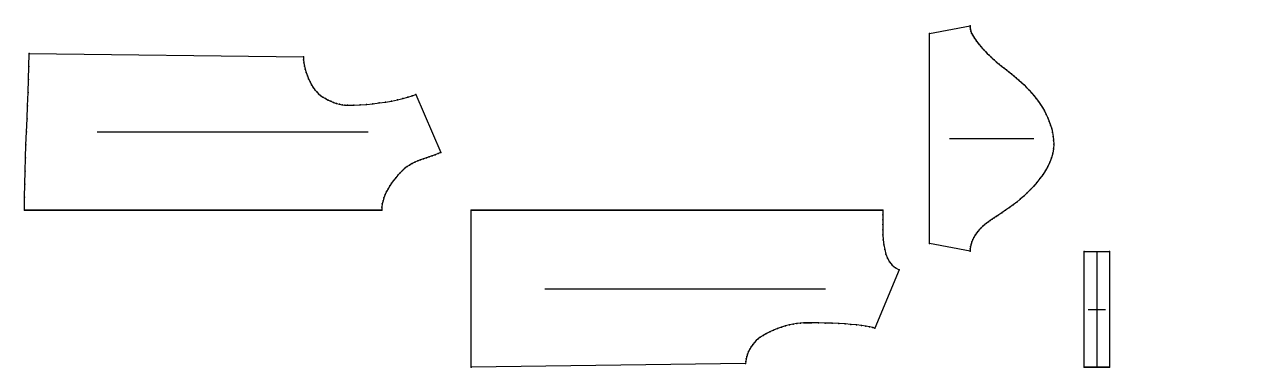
# Model space of a CAD drawing. Extents: x 0 to 2015, y -1 to 567.
import ezdxf

# ---------------------------------------------------------------- set-up
doc = ezdxf.new("R2010")
doc.units = 0

# ---------------------------------------------------------------- blocks, each defined once
blk = doc.blocks.new('torso front_48')
at = {"layer": '1'}
blk.add_lwpolyline([(-474.899, 0), (-474.7709, 21.6172), (-474.4138, 43.2308), (-473.8688, 64.8414), (-473.1773, 86.4498), (-472.3801, 108.0566), (-471.5185, 129.6626), (-470.6336, 151.2684), (-469.7666, 172.8748), (-468.9585, 194.4824), (-468.2504, 216.092), (-467.6836, 237.7042), (-467.299, 259.3198), (-14.339, 253.46), (-14.1399, 248.6222), (-13.56, 243.5563), (-12.6251, 238.3313), (-11.3614, 233.0161), (-9.7948, 227.6799), (-7.9512, 222.3915), (-5.8567, 217.2201), (-3.5372, 212.2347), (-1.0188, 207.5042), (1.6727, 203.0977), (4.5111, 199.0843), (7.4705, 195.5329), (10.4569, 192.5734), (13.8758, 189.735), (17.6664, 187.0436), (21.7678, 184.5252), (26.1194, 182.2057), (30.6603, 180.1112), (35.3297, 178.2676), (40.067, 176.701), (44.8113, 175.4372), (49.5018, 174.5024), (54.0778, 173.9224), (58.4785, 173.7233), (68.5494, 173.8851), (78.9445, 174.3565), (89.5295, 175.1162), (100.1701, 176.1432), (110.732, 177.4164), (121.081, 178.9146), (131.0827, 180.6168), (140.6029, 182.5017), (149.5072, 184.5484), (157.6615, 186.7357), (164.9314, 189.0424), (171.1826, 191.4474), (212.3472, 95.615), (207.6871, 93.707), (202.9369, 91.9151), (198.1239, 90.2016), (193.2752, 88.5291), (188.4182, 86.86), (183.5799, 85.1568), (178.7876, 83.3818), (174.0685, 81.4976), (169.4499, 79.4666), (164.9588, 77.2513), (160.6226, 74.8141), (156.4684, 72.1175), (152.5235, 69.1239), (148.815, 65.7958), (145.058, 61.9943), (141.3713, 58.0052), (137.7883, 53.841), (134.3421, 49.5139), (131.0661, 45.0363), (127.9936, 40.4205), (125.1578, 35.6788), (122.5922, 30.8237), (120.3299, 25.8674), (118.4043, 20.8222), (116.8486, 15.7006), (115.6962, 10.5147), (114.9803, 5.2771), (114.7343, 0), (-474.899, 0)], close=True, dxfattribs=at)
for p in [(-14.1399, 248.6222), (-13.56, 243.5563), (-12.6251, 238.3313), (-3.5372, 212.2347), (-1.0188, 207.5042), (1.6727, 203.0977), (4.5111, 199.0843), (7.4705, 195.5329), (10.4569, 192.5734), (13.8758, 189.735), (17.6664, 187.0436), (21.7678, 184.5252), (26.1194, 182.2057), (164.9314, 189.0424), (30.6603, 180.1112), (35.3297, 178.2676), (40.067, 176.701), (44.8113, 175.4372), (49.5018, 174.5024), (54.0778, 173.9224), (58.4785, 173.7233), (148.815, 65.7958), (152.5235, 69.1239), (156.4684, 72.1175), (160.6226, 74.8141), (164.9588, 77.2513), (118.4043, 20.8222), (120.3299, 25.8674), (122.5922, 30.8237), (125.1578, 35.6788), (114.9803, 5.2771), (115.6962, 10.5147), (116.8486, 15.7006)]:
    blk.add_point(p, dxfattribs=at)
at = {"layer": '2'}
for p in [(-467.299, 259.3198), (-14.339, 253.46), (171.1826, 191.4474), (212.3472, 95.615), (-474.899, 0), (-474.899, 0), (114.7343, 0)]:
    blk.add_point(p, dxfattribs=at)
at = {"layer": '3'}
for p in [(-467.6836, 237.7042), (-11.3614, 233.0161), (-9.7948, 227.6799), (-7.9512, 222.3915), (-468.2504, 216.092), (-5.8567, 217.2201), (-468.9585, 194.4824), (140.6029, 182.5017), (149.5072, 184.5484), (157.6615, 186.7357), (-469.7666, 172.8748), (68.5494, 173.8851), (78.9445, 174.3565), (89.5295, 175.1162), (100.1701, 176.1432), (110.732, 177.4164), (121.081, 178.9146), (131.0827, 180.6168), (-470.6336, 151.2684), (-471.5185, 129.6626), (-472.3801, 108.0566), (-473.1773, 86.4498), (174.0685, 81.4976), (178.7876, 83.3818), (183.5799, 85.1568), (188.4182, 86.86), (193.2752, 88.5291), (198.1239, 90.2016), (202.9369, 91.9151), (207.6871, 93.707), (-473.8688, 64.8414), (145.058, 61.9943), (169.4499, 79.4666), (-474.4138, 43.2308), (127.9936, 40.4205), (131.0661, 45.0363), (134.3421, 49.5139), (137.7883, 53.841), (141.3713, 58.0052), (-474.7709, 21.6172)]:
    blk.add_point(p, dxfattribs=at)
at = {"layer": '5'}
blk.add_line((-354.9954, 129.6599), (92.4436, 129.6599), dxfattribs=at)
at = {"layer": '6'}
blk.add_line((-474.899, 0), (114.7343, 0), dxfattribs=at)
at = {"layer": '7'}
blk.add_line((-354.9954, 129.6599), (92.4436, 129.6599), dxfattribs=at)
blk = doc.blocks.new('torso back_48')
at = {"layer": '1'}
blk.add_lwpolyline([(212.046, 259.3198), (211.9918, 251.7765), (211.8882, 243.8238), (211.8236, 235.5834), (211.8865, 227.177), (212.1652, 218.7264), (212.7484, 210.3531), (213.7243, 202.1791), (215.1815, 194.326), (217.2084, 186.9156), (219.8933, 180.0695), (223.3249, 173.9096), (227.5914, 168.5574), (232.7814, 164.1349), (238.9833, 160.7636), (198.8945, 64.4762), (195.2718, 65.6663), (190.3039, 66.8077), (184.1155, 67.89), (176.8316, 68.9027), (168.577, 69.8354), (159.4766, 70.6777), (149.6552, 71.419), (139.2377, 72.049), (128.3489, 72.5572), (117.1137, 72.9332), (105.6569, 73.1664), (94.1035, 73.2464), (93.0743, 73.2464), (92.0451, 73.2464), (91.016, 73.2464), (89.9868, 73.2464), (88.9576, 73.2464), (87.9285, 73.2464), (86.8993, 73.2464), (85.8701, 73.2464), (84.841, 73.2464), (83.8118, 73.2464), (82.7826, 73.2464), (81.7535, 73.2464), (76.2471, 73.0289), (70.3598, 72.3954), (64.1779, 71.3742), (57.7874, 69.9937), (51.2743, 68.2822), (44.7249, 66.2683), (38.2251, 63.9803), (31.8612, 61.4465), (25.7192, 58.6953), (19.8852, 55.7552), (14.4454, 52.6545), (9.4857, 49.4216), (6.2529, 46.9094), (3.1522, 44.0209), (0.2121, 40.808), (-2.5391, 37.3226), (-5.0729, 33.6167), (-7.3609, 29.7422), (-9.3748, 25.7509), (-11.0863, 21.6947), (-12.4668, 17.6256), (-13.488, 13.5955), (-14.1215, 9.6563), (-14.339, 5.8598), (-467.299, 0), (-467.299, 259.3198), (212.046, 259.3198)], close=True, dxfattribs=at)
for p in [(213.7243, 202.1791), (215.1815, 194.326), (217.2084, 186.9156), (219.8933, 180.0695), (223.3249, 173.9096), (227.5914, 168.5574), (232.7814, 164.1349), (70.3598, 72.3954), (76.2471, 73.0289), (190.3039, 66.8077), (195.2718, 65.6663), (0.2121, 40.808), (3.1522, 44.0209), (6.2529, 46.9094), (9.4857, 49.4216), (14.4454, 52.6545), (-11.0863, 21.6947), (-9.3748, 25.7509), (-7.3609, 29.7422), (-5.0729, 33.6167), (-2.5391, 37.3226), (-14.1215, 9.6563), (-13.488, 13.5955), (-12.4668, 17.6256)]:
    blk.add_point(p, dxfattribs=at)
at = {"layer": '2'}
for p in [(-467.299, 259.3198), (212.046, 259.3198), (212.046, 259.3198), (238.9833, 160.7636), (198.8945, 64.4762), (-467.299, 0), (-14.339, 5.8598)]:
    blk.add_point(p, dxfattribs=at)
at = {"layer": '3'}
for p in [(211.8882, 243.8238), (211.9918, 251.7765), (211.8236, 235.5834), (211.8865, 227.177), (212.1652, 218.7264), (212.7484, 210.3531), (31.8612, 61.4465), (38.2251, 63.9803), (44.7249, 66.2683), (51.2743, 68.2822), (57.7874, 69.9937), (64.1779, 71.3742), (81.7535, 73.2464), (82.7826, 73.2464), (83.8118, 73.2464), (84.841, 73.2464), (85.8701, 73.2464), (86.8993, 73.2464), (87.9285, 73.2464), (88.9576, 73.2464), (89.9868, 73.2464), (91.016, 73.2464), (92.0451, 73.2464), (93.0743, 73.2464), (94.1035, 73.2464), (105.6569, 73.1664), (117.1137, 72.9332), (128.3489, 72.5572), (139.2377, 72.049), (149.6552, 71.419), (159.4766, 70.6777), (168.577, 69.8354), (176.8316, 68.9027), (184.1155, 67.89), (19.8852, 55.7552), (25.7192, 58.6953)]:
    blk.add_point(p, dxfattribs=at)
at = {"layer": '5'}
blk.add_line((-345.4879, 129.6599), (117.1722, 129.6599), dxfattribs=at)
at = {"layer": '6'}
blk.add_line((212.046, 259.3198), (-467.299, 259.3198), dxfattribs=at)
at = {"layer": '7'}
blk.add_line((-345.4879, 129.6599), (117.1722, 129.6599), dxfattribs=at)
blk = doc.blocks.new('sleeve full right_48')
at = {"layer": '1'}
blk.add_lwpolyline([(-235.9157, 372.055), (-235.7371, 369.0208), (-235.2245, 366.0429), (-234.4127, 363.1214), (-233.3364, 360.2565), (-232.0304, 357.4482), (-230.5295, 354.6968), (-228.8685, 352.0024), (-227.0822, 349.3651), (-225.2052, 346.785), (-223.2725, 344.2623), (-220.7296, 341.0785), (-218.1505, 337.9853), (-215.5343, 334.9767), (-212.8801, 332.047), (-210.1869, 329.1901), (-207.4538, 326.4002), (-204.68, 323.6713), (-201.8644, 320.9975), (-199.0063, 318.373), (-196.1046, 315.7916), (-192.1728, 312.41), (-188.1767, 309.0804), (-184.1311, 305.7887), (-180.0506, 302.5206), (-175.9499, 299.2619), (-171.8436, 295.9984), (-167.7464, 292.7158), (-163.6729, 289.4), (-159.6378, 286.0367), (-155.6558, 282.6117), (-151.1854, 278.605), (-146.813, 274.4937), (-142.5479, 270.2723), (-138.3996, 265.9354), (-134.3775, 261.4776), (-130.491, 256.8934), (-126.7495, 252.1774), (-123.1626, 247.3242), (-119.7395, 242.3284), (-116.4897, 237.1845), (-113.2829, 231.6328), (-110.3028, 225.9291), (-107.5756, 220.0897), (-105.1273, 214.1312), (-102.9842, 208.0701), (-101.1722, 201.9229), (-99.7174, 195.706), (-98.646, 189.4358), (-97.984, 183.129), (-97.7576, 176.802), (-98.204, 169.1361), (-99.4917, 161.5814), (-101.5432, 154.1564), (-104.2813, 146.8793), (-107.6286, 139.7684), (-111.5077, 132.842), (-115.8413, 126.1185), (-120.5519, 119.6161), (-125.5623, 113.3532), (-130.795, 107.3481), (-136.1843, 101.6125), (-141.7103, 96.1319), (-147.3651, 90.8852), (-153.1403, 85.8513), (-159.0277, 81.009), (-165.0193, 76.3373), (-171.1068, 71.8151), (-177.282, 67.4212), (-183.5368, 63.1345), (-189.863, 58.934), (-193.0715, 56.8414), (-196.2818, 54.7456), (-199.4798, 52.6265), (-202.6512, 50.4644), (-205.7818, 48.2395), (-208.8575, 45.932), (-211.864, 43.5219), (-214.7872, 40.9895), (-217.6128, 38.3149), (-220.3267, 35.4784), (-222.9123, 32.4661), (-225.3441, 29.2892), (-227.5942, 25.9647), (-229.6347, 22.5097), (-231.4377, 18.9414), (-232.9755, 15.277), (-234.22, 11.5335), (-235.1435, 7.7281), (-235.718, 3.8779), (-235.9157, 0), (-302.9576, 12.5603), (-302.9576, 359.4947), (-235.9157, 372.055)], close=True, dxfattribs=at)
for p in [(-235.7371, 369.0208), (-235.2245, 366.0429), (-234.4127, 363.1214), (-233.3364, 360.2565), (-232.0304, 357.4482), (-230.5295, 354.6968), (-102.9842, 208.0701), (-101.1722, 201.9229), (-99.7174, 195.706), (-98.646, 189.4358), (-97.984, 183.129), (-99.4917, 161.5814), (-98.204, 169.1361), (-97.7576, 176.802), (-104.2813, 146.8793), (-101.5432, 154.1564), (-115.8413, 126.1185), (-111.5077, 132.842), (-107.6286, 139.7684), (-229.6347, 22.5097), (-227.5942, 25.9647), (-225.3441, 29.2892), (-222.9123, 32.4661), (-220.3267, 35.4784), (-235.718, 3.8779), (-235.1435, 7.7281), (-234.22, 11.5335), (-232.9755, 15.277), (-231.4377, 18.9414)]:
    blk.add_point(p, dxfattribs=at)
at = {"layer": '2'}
for p in [(-235.9157, 372.055), (-235.9157, 372.055), (-302.9576, 359.4947), (-302.9576, 12.5603), (-235.9157, 0)]:
    blk.add_point(p, dxfattribs=at)
at = {"layer": '3'}
for p in [(-228.8685, 352.0024), (-227.0822, 349.3651), (-225.2052, 346.785), (-223.2725, 344.2623), (-220.7296, 341.0785), (-218.1505, 337.9853), (-215.5343, 334.9767), (-212.8801, 332.047), (-210.1869, 329.1901), (-207.4538, 326.4002), (-204.68, 323.6713), (-201.8644, 320.9975), (-199.0063, 318.373), (-196.1046, 315.7916), (-192.1728, 312.41), (-188.1767, 309.0804), (-184.1311, 305.7887), (-180.0506, 302.5206), (-175.9499, 299.2619), (-171.8436, 295.9984), (-167.7464, 292.7158), (-163.6729, 289.4), (-159.6378, 286.0367), (-155.6558, 282.6117), (-151.1854, 278.605), (-146.813, 274.4937), (-142.5479, 270.2723), (-138.3996, 265.9354), (-134.3775, 261.4776), (-130.491, 256.8934), (-126.7495, 252.1774), (-123.1626, 247.3242), (-119.7395, 242.3284), (-116.4897, 237.1845), (-113.2829, 231.6328), (-110.3028, 225.9291), (-107.5756, 220.0897), (-105.1273, 214.1312), (-136.1843, 101.6125), (-130.795, 107.3481), (-125.5623, 113.3532), (-120.5519, 119.6161), (-159.0277, 81.009), (-153.1403, 85.8513), (-147.3651, 90.8852), (-141.7103, 96.1319), (-183.5368, 63.1345), (-177.282, 67.4212), (-171.1068, 71.8151), (-165.0193, 76.3373), (-214.7872, 40.9895), (-211.864, 43.5219), (-208.8575, 45.932), (-205.7818, 48.2395), (-202.6512, 50.4644), (-199.4798, 52.6265), (-196.2818, 54.7456), (-193.0715, 56.8414), (-189.863, 58.934), (-217.6128, 38.3149)]:
    blk.add_point(p, dxfattribs=at)
at = {"layer": '5'}
blk.add_line((-269.7647, 186.0275), (-130.9504, 186.0275), dxfattribs=at)
at = {"layer": '7'}
blk.add_line((-269.7647, 186.0275), (-130.9504, 186.0275), dxfattribs=at)
blk = doc.blocks.new('collar_48')
at = {"layer": '1'}
blk.add_lwpolyline([(-235.9157, 191.0537), (-194.1157, 191.0537), (-194.1157, 0), (-235.9157, 0), (-235.9157, 191.0537)], close=True, dxfattribs=at)
at = {"layer": '2'}
for p in [(-235.9157, 191.0537), (-235.9157, 191.0537), (-194.1157, 191.0537), (-235.9157, 0), (-194.1157, 0)]:
    blk.add_point(p, dxfattribs=at)
at = {"layer": '5'}
blk.add_line((-229.2277, 95.5268), (-200.8037, 95.5268), dxfattribs=at)
at = {"layer": '6'}
blk.add_line((-235.9157, 0), (-194.1157, 0), dxfattribs=at)
at = {"layer": '7'}
blk.add_line((-229.2277, 95.5268), (-200.8037, 95.5268), dxfattribs=at)
at = {"layer": '8'}
blk.add_lwpolyline([(-215.0157, 191.0537), (-215.0157, 0)], dxfattribs=at)

msp = doc.modelspace()

# ---------------------------------------------------------------- block references
at = {"layer": '1'}
for name, p in [('sleeve full right_48', (1796.4862, 191.9833)), ('torso front_48', (474.899, 259.3198)), ('torso back_48', (1204.5453, 0)), ('collar_48', (1984.6443, 0))]:
    msp.add_blockref(name, p, dxfattribs=at)

doc.saveas('drawing.dxf')
